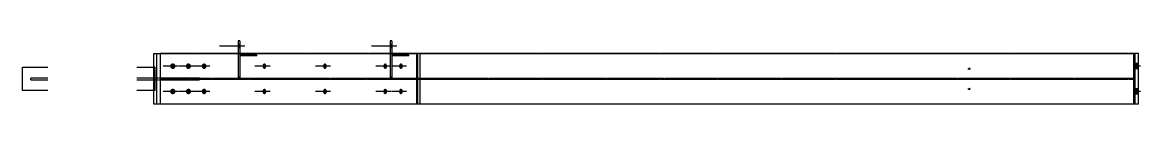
# Model space of a CAD drawing. Header units: millimetres. Extents: x 13 to 48750, y 16 to 3079.
# Drawn here: x 42137 to 48750, y 48 to 423 of the extents above; entities that cross this region are included whole.
import ezdxf

# ---------------------------------------------------------------- set-up
doc = ezdxf.new("R2010")
doc.units = ezdxf.units.MM
doc.linetypes.add('DXK_LINE_DOT2', pattern=[3.9198, 1.9599, -1.9599])
doc.layers.add('STÅL', color=7, linetype='Continuous')

msp = doc.modelspace()

# ---------------------------------------------------------------- hatches: boundary and pattern name
at = {"layer": 'STÅL', "linetype": 'Continuous'}
for points in [[(43423.1, 384), (43423.1, 402), (43413.1, 402), (43413.1, 384)], [(43423.1, 384), (43423.1, 402), (43413.1, 402), (43413.1, 384)], [(44322.1, 384), (44322.1, 402), (44312.1, 402), (44312.1, 384)], [(44322.1, 384), (44322.1, 402), (44312.1, 402), (44312.1, 384)], [(43041.9, 273), (43041.6, 269.6), (43040.6, 266.3), (43039, 263.3), (43036.8, 260.7), (43034.2, 258.7), (43031.2, 257.3), (43028, 256.6), (43024.7, 256.6), (43021.6, 257.3), (43018.6, 258.7), (43016, 260.7), (43013.8, 263.3), (43012.2, 266.3), (43011.2, 269.6), (43010.8, 273), (43011.2, 276.4), (43012.2, 279.7), (43013.8, 282.7), (43016, 285.3), (43018.6, 287.3), (43021.6, 288.7), (43024.7, 289.4), (43028, 289.4), (43031.2, 288.7), (43034.2, 287.3), (43036.8, 285.3), (43039, 282.7), (43040.6, 279.7), (43041.6, 276.4)], [(43134, 273), (43133.7, 269.6), (43132.7, 266.3), (43131.2, 263.3), (43129.1, 260.7), (43126.6, 258.7), (43123.7, 257.3), (43120.7, 256.6), (43117.6, 256.6), (43114.5, 257.3), (43111.7, 258.7), (43109.2, 260.7), (43107.1, 263.3), (43105.5, 266.3), (43104.6, 269.6), (43104.2, 273), (43104.6, 276.4), (43105.5, 279.7), (43107.1, 282.7), (43109.2, 285.3), (43111.7, 287.3), (43114.5, 288.7), (43117.6, 289.4), (43120.7, 289.4), (43123.7, 288.7), (43126.6, 287.3), (43129.1, 285.3), (43131.2, 282.7), (43132.7, 279.7), (43133.7, 276.4)], [(43226, 273), (43225.7, 269.6), (43224.8, 266.3), (43223.3, 263.3), (43221.3, 260.7), (43218.9, 258.7), (43216.3, 257.3), (43213.4, 256.6), (43210.4, 256.6), (43207.6, 257.3), (43204.9, 258.7), (43202.5, 260.7), (43200.5, 263.3), (43199.1, 266.3), (43198.1, 269.6), (43197.8, 273), (43198.1, 276.4), (43199.1, 279.7), (43200.5, 282.7), (43202.5, 285.3), (43204.9, 287.3), (43207.6, 288.7), (43210.4, 289.4), (43213.4, 289.4), (43216.3, 288.7), (43218.9, 287.3), (43221.3, 285.3), (43223.3, 282.7), (43224.8, 279.7), (43225.7, 276.4)], [(43579.3, 273), (43579.1, 269.6), (43578.4, 266.3), (43577.2, 263.3), (43575.7, 260.7), (43573.9, 258.7), (43571.8, 257.3), (43569.5, 256.6), (43567.3, 256.6), (43565, 257.3), (43562.9, 258.7), (43561.1, 260.7), (43559.6, 263.3), (43558.4, 266.3), (43557.7, 269.6), (43557.5, 273), (43557.7, 276.4), (43558.4, 279.7), (43559.6, 282.7), (43561.1, 285.3), (43562.9, 287.3), (43565, 288.7), (43567.3, 289.4), (43569.5, 289.4), (43571.8, 288.7), (43573.9, 287.3), (43575.7, 285.3), (43577.2, 282.7), (43578.4, 279.7), (43579.1, 276.4)], [(43937.1, 273), (43936.9, 269.6), (43936.2, 266.3), (43935.1, 263.3), (43933.5, 260.7), (43931.7, 258.7), (43929.6, 257.3), (43927.4, 256.6), (43925.1, 256.6), (43922.8, 257.3), (43920.7, 258.7), (43918.9, 260.7), (43917.4, 263.3), (43916.2, 266.3), (43915.5, 269.6), (43915.3, 273), (43915.5, 276.4), (43916.2, 279.7), (43917.4, 282.7), (43918.9, 285.3), (43920.7, 287.3), (43922.8, 288.7), (43925.1, 289.4), (43927.4, 289.4), (43929.6, 288.7), (43931.7, 287.3), (43933.5, 285.3), (43935.1, 282.7), (43936.2, 279.7), (43936.9, 276.4)], [(44293.6, 273), (44293.4, 269.6), (44292.7, 266.3), (44291.5, 263.3), (44290, 260.7), (44288.2, 258.7), (44286.1, 257.3), (44283.8, 256.6), (44281.6, 256.6), (44279.3, 257.3), (44277.2, 258.7), (44275.4, 260.7), (44273.9, 263.3), (44272.7, 266.3), (44272, 269.6), (44271.8, 273), (44272, 276.4), (44272.7, 279.7), (44273.9, 282.7), (44275.4, 285.3), (44277.2, 287.3), (44279.3, 288.7), (44281.6, 289.4), (44283.8, 289.4), (44286.1, 288.7), (44288.2, 287.3), (44290, 285.3), (44291.5, 282.7), (44292.7, 279.7), (44293.4, 276.4)], [(44386.4, 273), (44386.2, 269.6), (44385.5, 266.3), (44384.3, 263.3), (44382.8, 260.7), (44380.9, 258.7), (44378.8, 257.3), (44376.6, 256.6), (44374.3, 256.6), (44372.1, 257.3), (44370, 258.7), (44368.2, 260.7), (44366.6, 263.3), (44365.5, 266.3), (44364.8, 269.6), (44364.5, 273), (44364.8, 276.4), (44365.5, 279.7), (44366.6, 282.7), (44368.2, 285.3), (44370, 287.3), (44372.1, 288.7), (44374.3, 289.4), (44376.6, 289.4), (44378.8, 288.7), (44380.9, 287.3), (44382.8, 285.3), (44384.3, 282.7), (44385.5, 279.7), (44386.2, 276.4)], [(47730.3, 258), (47730.5, 259.5), (47730.9, 260.8), (47731.6, 262.1), (47732.6, 263.2), (47733.7, 264.1), (47735, 264.7), (47736.4, 265), (47737.8, 265), (47739.1, 264.7), (47740.4, 264.1), (47741.6, 263.2), (47742.5, 262.1), (47743.2, 260.8), (47743.6, 259.5), (47743.8, 258), (47743.6, 256.5), (47743.2, 255.2), (47742.5, 253.9), (47741.6, 252.8), (47740.4, 251.9), (47739.1, 251.3), (47737.8, 251), (47736.4, 251), (47735, 251.3), (47733.7, 251.9), (47732.6, 252.8), (47731.6, 253.9), (47730.9, 255.2), (47730.5, 256.5)], [(48737.1, 256.5), (48737.1, 289.5), (48712.1, 289.5), (48712.1, 256.5)], [(48737.1, 256.5), (48737.1, 289.5), (48712.1, 289.5), (48712.1, 256.5)], [(43041.9, 123), (43041.6, 119.6), (43040.6, 116.3), (43039, 113.3), (43036.8, 110.7), (43034.2, 108.7), (43031.2, 107.3), (43028, 106.6), (43024.7, 106.6), (43021.6, 107.3), (43018.6, 108.7), (43016, 110.7), (43013.8, 113.3), (43012.2, 116.3), (43011.2, 119.6), (43010.8, 123), (43011.2, 126.4), (43012.2, 129.7), (43013.8, 132.7), (43016, 135.3), (43018.6, 137.3), (43021.6, 138.7), (43024.7, 139.4), (43028, 139.4), (43031.2, 138.7), (43034.2, 137.3), (43036.8, 135.3), (43039, 132.7), (43040.6, 129.7), (43041.6, 126.4)], [(43134, 123), (43133.7, 119.6), (43132.7, 116.3), (43131.2, 113.3), (43129.1, 110.7), (43126.6, 108.7), (43123.7, 107.3), (43120.7, 106.6), (43117.6, 106.6), (43114.5, 107.3), (43111.7, 108.7), (43109.2, 110.7), (43107.1, 113.3), (43105.5, 116.3), (43104.6, 119.6), (43104.2, 123), (43104.6, 126.4), (43105.5, 129.7), (43107.1, 132.7), (43109.2, 135.3), (43111.7, 137.3), (43114.5, 138.7), (43117.6, 139.4), (43120.7, 139.4), (43123.7, 138.7), (43126.6, 137.3), (43129.1, 135.3), (43131.2, 132.7), (43132.7, 129.7), (43133.7, 126.4)], [(43226, 123), (43225.7, 119.6), (43224.8, 116.3), (43223.3, 113.3), (43221.3, 110.7), (43218.9, 108.7), (43216.3, 107.3), (43213.4, 106.6), (43210.4, 106.6), (43207.6, 107.3), (43204.9, 108.7), (43202.5, 110.7), (43200.5, 113.3), (43199.1, 116.3), (43198.1, 119.6), (43197.8, 123), (43198.1, 126.4), (43199.1, 129.7), (43200.5, 132.7), (43202.5, 135.3), (43204.9, 137.3), (43207.6, 138.7), (43210.4, 139.4), (43213.4, 139.4), (43216.3, 138.7), (43218.9, 137.3), (43221.3, 135.3), (43223.3, 132.7), (43224.8, 129.7), (43225.7, 126.4)], [(43579.3, 123), (43579.1, 119.6), (43578.4, 116.3), (43577.2, 113.3), (43575.7, 110.7), (43573.9, 108.7), (43571.8, 107.3), (43569.5, 106.6), (43567.3, 106.6), (43565, 107.3), (43562.9, 108.7), (43561.1, 110.7), (43559.6, 113.3), (43558.4, 116.3), (43557.7, 119.6), (43557.5, 123), (43557.7, 126.4), (43558.4, 129.7), (43559.6, 132.7), (43561.1, 135.3), (43562.9, 137.3), (43565, 138.7), (43567.3, 139.4), (43569.5, 139.4), (43571.8, 138.7), (43573.9, 137.3), (43575.7, 135.3), (43577.2, 132.7), (43578.4, 129.7), (43579.1, 126.4)], [(43937.1, 123), (43936.9, 119.6), (43936.2, 116.3), (43935.1, 113.3), (43933.5, 110.7), (43931.7, 108.7), (43929.6, 107.3), (43927.4, 106.6), (43925.1, 106.6), (43922.8, 107.3), (43920.7, 108.7), (43918.9, 110.7), (43917.4, 113.3), (43916.2, 116.3), (43915.5, 119.6), (43915.3, 123), (43915.5, 126.4), (43916.2, 129.7), (43917.4, 132.7), (43918.9, 135.3), (43920.7, 137.3), (43922.8, 138.7), (43925.1, 139.4), (43927.4, 139.4), (43929.6, 138.7), (43931.7, 137.3), (43933.5, 135.3), (43935.1, 132.7), (43936.2, 129.7), (43936.9, 126.4)], [(44293.6, 123), (44293.4, 119.6), (44292.7, 116.3), (44291.5, 113.3), (44290, 110.7), (44288.2, 108.7), (44286.1, 107.3), (44283.8, 106.6), (44281.6, 106.6), (44279.3, 107.3), (44277.2, 108.7), (44275.4, 110.7), (44273.9, 113.3), (44272.7, 116.3), (44272, 119.6), (44271.8, 123), (44272, 126.4), (44272.7, 129.7), (44273.9, 132.7), (44275.4, 135.3), (44277.2, 137.3), (44279.3, 138.7), (44281.6, 139.4), (44283.8, 139.4), (44286.1, 138.7), (44288.2, 137.3), (44290, 135.3), (44291.5, 132.7), (44292.7, 129.7), (44293.4, 126.4)], [(44386.4, 123), (44386.2, 119.6), (44385.5, 116.3), (44384.3, 113.3), (44382.8, 110.7), (44380.9, 108.7), (44378.8, 107.3), (44376.6, 106.6), (44374.3, 106.6), (44372.1, 107.3), (44370, 108.7), (44368.2, 110.7), (44366.6, 113.3), (44365.5, 116.3), (44364.8, 119.6), (44364.5, 123), (44364.8, 126.4), (44365.5, 129.7), (44366.6, 132.7), (44368.2, 135.3), (44370, 137.3), (44372.1, 138.7), (44374.3, 139.4), (44376.6, 139.4), (44378.8, 138.7), (44380.9, 137.3), (44382.8, 135.3), (44384.3, 132.7), (44385.5, 129.7), (44386.2, 126.4)], [(47730.3, 138), (47730.5, 139.5), (47730.9, 140.8), (47731.6, 142.1), (47732.6, 143.2), (47733.7, 144.1), (47735, 144.7), (47736.4, 145), (47737.8, 145), (47739.1, 144.7), (47740.4, 144.1), (47741.6, 143.2), (47742.5, 142.1), (47743.2, 140.8), (47743.6, 139.5), (47743.8, 138), (47743.6, 136.5), (47743.2, 135.2), (47742.5, 133.9), (47741.6, 132.8), (47740.4, 131.9), (47739.1, 131.3), (47737.8, 131), (47736.4, 131), (47735, 131.3), (47733.7, 131.9), (47732.6, 132.8), (47731.6, 133.9), (47730.9, 135.2), (47730.5, 136.5)], [(48737.1, 106.5), (48737.1, 139.5), (48712.1, 139.5), (48712.1, 106.5)], [(48737.1, 106.5), (48737.1, 139.5), (48712.1, 139.5), (48712.1, 106.5)]]:
    msp.add_hatch(color=96, dxfattribs=at).paths.add_polyline_path(points)

# ---------------------------------------------------------------- linework, layer by layer
at = {"layer": 'STÅL', "color": 4, "linetype": 'Continuous'}
for p, q in [((43413.1, 423), (43413.1, 348)), ((43423.1, 423), (43413.1, 423)), ((43423.1, 423), (43423.1, 348)), ((44312.1, 423), (44312.1, 348)), ((44322.1, 423), (44312.1, 423)), ((44322.1, 423), (44322.1, 348))]:
    msp.add_line(p, q, dxfattribs=at)
at = {"layer": 'STÅL', "color": 96, "linetype": 'Continuous'}
for p, q in [((43413.1, 402), (43423.1, 402)), ((43413.1, 402), (43423.1, 402)), ((44312.1, 402), (44322.1, 402)), ((44312.1, 402), (44322.1, 402)), ((43302.1, 393), (43452.1, 393)), ((43302.1, 393), (43452.1, 393)), ((43413.1, 384), (43423.1, 384)), ((43413.1, 384), (43423.1, 384)), ((44202.1, 393), (44352.1, 393)), ((44202.1, 393), (44352.1, 393)), ((44312.1, 384), (44322.1, 384)), ((44312.1, 384), (44322.1, 384)), ((43059.3, 273), (42970.2, 273)), ((43152.1, 273), (43063, 273)), ((43244.9, 273), (43155.7, 273)), ((43601.4, 273), (43512.2, 273)), ((43959.2, 273), (43870, 273)), ((44315.7, 273), (44226.5, 273)), ((44408.4, 273), (44319.3, 273)), ((48737.1, 289.5), (48712.1, 289.5)), ((48737.1, 289.5), (48712.1, 289.5)), ((48749.6, 273), (48712.1, 273)), ((48749.6, 273), (48712.1, 273)), ((47727.8, 258), (47737.1, 258)), ((48737.1, 256.5), (48712.1, 256.5)), ((48737.1, 256.5), (48712.1, 256.5)), ((47727.8, 138), (47737.1, 138)), ((48737.1, 139.5), (48712.1, 139.5)), ((48737.1, 139.5), (48712.1, 139.5)), ((43059.3, 123), (42970.2, 123)), ((43152.1, 123), (43063, 123)), ((43244.9, 123), (43155.7, 123)), ((43601.4, 123), (43512.2, 123)), ((43959.2, 123), (43870, 123)), ((44315.7, 123), (44226.5, 123)), ((44408.4, 123), (44319.3, 123)), ((48749.6, 123), (48712.1, 123)), ((48749.6, 123), (48712.1, 123)), ((48737.1, 106.5), (48712.1, 106.5)), ((48737.1, 106.5), (48712.1, 106.5))]:
    msp.add_line(p, q, dxfattribs=at)
at = {"layer": 'STÅL', "color": 2, "linetype": 'Continuous'}
for p, q in [((42913.7, 48), (42913.7, 348)), ((42913.7, 348), (44471.5, 348)), ((44490.3, 348), (44471.5, 348)), ((44471.5, 48), (44471.5, 348)), ((44490.3, 48), (44490.3, 348)), ((44490.3, 348), (48715.6, 348)), ((48737.1, 348), (48715.6, 348)), ((48715.6, 348), (48715.6, 48)), ((48737.1, 48), (48737.1, 348)), ((42137.1, 128), (42137.1, 268)), ((42137.1, 268), (42287.1, 268)), ((42813.7, 268), (42913.7, 268)), ((42287.1, 128), (42137.1, 128)), ((42913.7, 128), (42813.7, 128)), ((44490.3, 48), (42913.7, 48)), ((48715.6, 48), (44490.3, 48)), ((48737.1, 48), (48715.6, 48))]:
    msp.add_line(p, q, dxfattribs=at)
at = {"layer": 'STÅL', "color": 7, "linetype": 'DXK_LINE_DOT2'}
for p, q in [((42932.5, 48), (42932.5, 348)), ((44469, 348), (42954.6, 348)), ((42954.6, 48), (42954.6, 348)), ((44490.3, 348), (44469, 348)), ((44469, 48), (44469, 348)), ((44476, 48), (44476, 348)), ((48712.1, 348), (44490.3, 348)), ((48708.6, 48), (48708.6, 348)), ((48715.6, 348), (48712.1, 348)), ((48712.1, 48), (48712.1, 348)), ((42921.2, 268), (42913.7, 268)), ((42921.2, 268), (42921.2, 128)), ((42187.1, 193), (42187.1, 203)), ((42187.1, 203), (42287.1, 203)), ((42813.7, 203), (43187.1, 203)), ((42954.6, 202), (43413.1, 202)), ((43187.1, 193), (43187.1, 203)), ((43423.1, 202), (44312.1, 202)), ((44322.1, 202), (48712.1, 202)), ((44455.6, 194), (44455.6, 202)), ((42187.1, 193), (42287.1, 193)), ((42813.7, 193), (43187.1, 193)), ((48712.1, 194), (42954.6, 194)), ((42921.2, 128), (42913.7, 128)), ((44469, 48), (42954.6, 48)), ((44490.3, 48), (44469, 48)), ((48712.1, 48), (44490.3, 48)), ((48715.6, 48), (48712.1, 48))]:
    msp.add_line(p, q, dxfattribs=at)
at = {"layer": 'STÅL', "color": 30, "linetype": 'DXK_LINE_DOT2'}
for p, q in [((43423.1, 349), (43413.1, 349)), ((43413.1, 348), (43413.1, 202)), ((43423.1, 348), (43423.1, 202)), ((43523.1, 342), (43423.1, 342)), ((43523.1, 334), (43423.1, 334)), ((43448.1, 342), (43448.1, 334)), ((43523.1, 334), (43523.1, 342)), ((44322.1, 349), (44312.1, 349)), ((44312.1, 348), (44312.1, 202)), ((44322.1, 348), (44322.1, 202)), ((44422.1, 342), (44322.1, 342)), ((44422.1, 334), (44322.1, 334)), ((44347.1, 342), (44347.1, 334)), ((44422.1, 334), (44422.1, 342)), ((43413.1, 210), (43423.1, 210)), ((43423.1, 202), (43413.1, 202)), ((44312.1, 210), (44322.1, 210)), ((44322.1, 202), (44312.1, 202))]:
    msp.add_line(p, q, dxfattribs=at)

doc.saveas('drawing.dxf')
